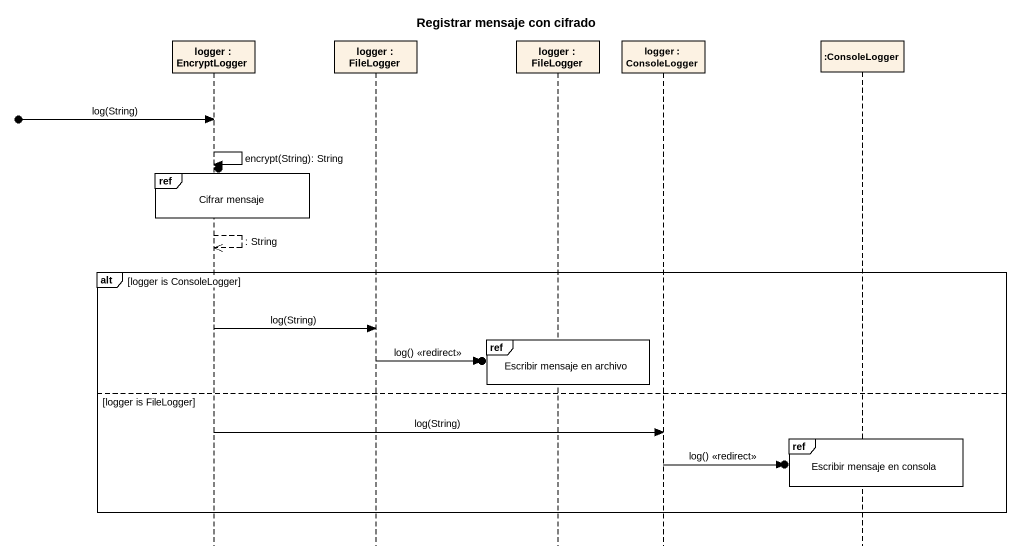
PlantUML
@startuml
title Registrar mensaje con cifrado
hide footbox
participant "logger : EncryptLogger" as logger
participant "logger : FileLogger" as logger_2
participant "logger : FileLogger" as logger_3
participant "logger : ConsoleLogger" as logger_4
participant ":ConsoleLogger" as ConsoleLogger

[o-> logger : log(String)
logger -> logger : encrypt(String): String
ref over logger : Cifrar mensaje
logger -->> logger : : String
alt logger is ConsoleLogger
  logger -> logger_2 : log(String)
  ref over logger_3 : Escribir mensaje en archivo
  logger_2 ->o] : log() <<redirect>>
else logger is FileLogger
  logger -> logger_4 : log(String)
  ref over ConsoleLogger : Escribir mensaje en consola
  logger_4 ->o] : log() <<redirect>>
end
@enduml
